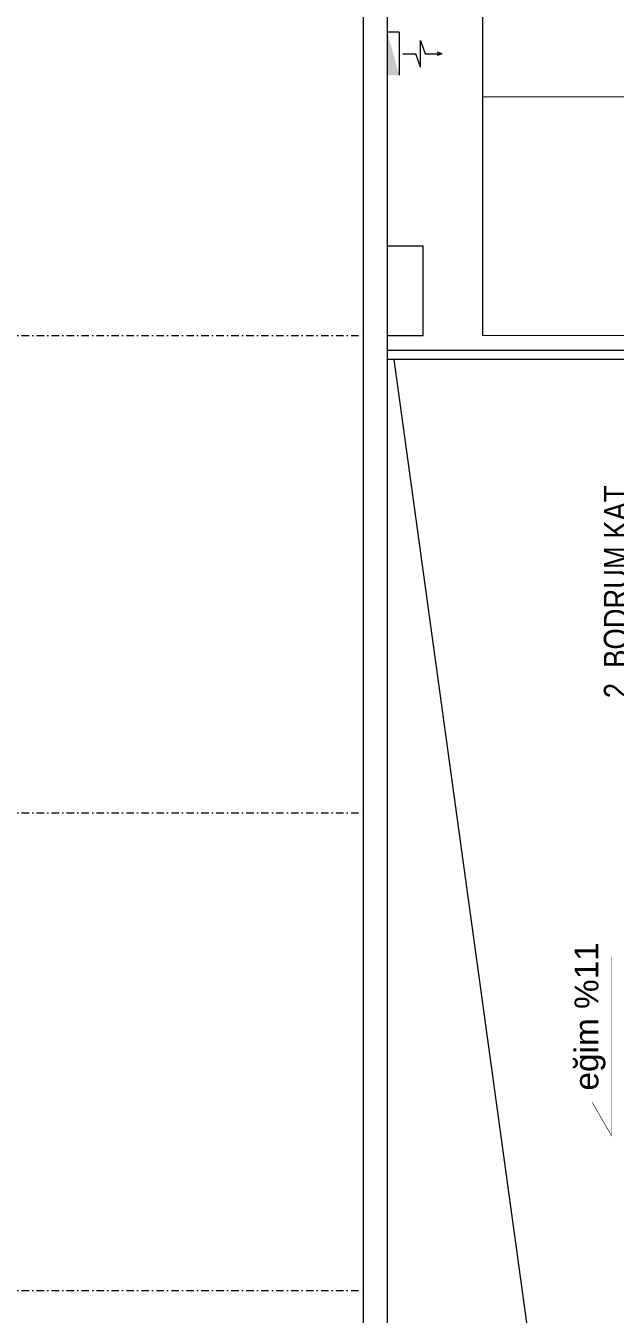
# Model space of a CAD drawing. Header units: metres. Extents: x -19121 to 152404, y -12107 to 29421.
# Drawn here: x 55434 to 56422, y 2400 to 4559 of the extents above; entities that cross this region are included whole.
import ezdxf
from ezdxf.enums import TextEntityAlignment as Align

# ---------------------------------------------------------------- set-up
doc = ezdxf.new("R2010")
doc.units = ezdxf.units.M
doc.header["$LTSCALE"] = 50
doc.header["$MEASUREMENT"] = 0
doc.linetypes.add('DASHDOT2', pattern=[0.5, 0.25, -0.125, 0, -0.125])
doc.linetypes.add('HIDDEN', pattern=[0.375, 0.25, -0.125])
doc.layers.get('0').update_dxf_attribs({"color": 9, "lineweight": 9})
for name, color, linetype, lineweight in [('00', 9, 'Continuous', 9), ('01', 9, 'Continuous', 9), ('05', 9, 'Continuous', 9), ('06D', 9, 'Continuous', 9), ('21', 9, 'Continuous', 9), ('24', 9, 'DASHDOT2', 9), ('32-ekipman', 9, 'Continuous', 9)]:
    doc.layers.add(name, color=color, linetype=linetype, lineweight=lineweight)
doc.styles.add('Arial', font='arial.ttf', dxfattribs={"height": 2.5})
doc.styles.add('MuuM_TEXT-ITALIC', font='ARIALNI.TTF')
doc.styles.add('MuuM_TEXT-STANDART', font='ARIALN.TTF')

# ---------------------------------------------------------------- blocks, each defined once
blk = doc.blocks.new('p-akslar_yeni')
at = {"layer": '24'}
for points in [[(-2190, -4535), (6415, -4535)], [(-2190, -5335), (6415, -5335)], [(-2190, -6135), (6415, -6135)]]:
    blk.add_lwpolyline(points, dxfattribs=at)
blk = doc.blocks.new('1.bod.mimari.elk')
at = {"layer": '01'}
blk.add_lwpolyline([(40, -8750), (0, -8750), (0, -2950), (40, -2950), (40, -8750), (40, -8750)], close=True, dxfattribs=at)
blk = doc.blocks.new('p-işyeri')
at = {"color": 0, "const_width": 2}
blk.add_lwpolyline([(200, 0), (200, 700), (-200, 700), (-200, 0)], close=True, dxfattribs=at)
blk = doc.blocks.new('0_slopearrow')
at = {"const_width": 0.05}
blk.add_lwpolyline([(11.21, 0), (-3.79, 0), (-1, 1.61)], dxfattribs=at)
at = {"style": 'Arial'}
blk.add_attdef('EGIM', text='', height=2, dxfattribs=at).set_placement((0, 0.5), align=Align.BOTTOM_LEFT)
at = {"style": 'MuuM_TEXT-ITALIC'}
blk.add_attdef('SLOPE', text='', height=2, dxfattribs=at).set_placement((0, -0.5), align=Align.TOP_LEFT)
blk = doc.blocks.new('YD-72-20')
at = {"linetype": 'Continuous'}
for p, q in [((0, 0.714), (-0.028, 0.634)), ((0, 0.714), (0.028, 0.634)), ((0, 0.434), (0, 0.714)), ((0.225, 0.355), (0, 0.434)), ((-0.225, 0.355), (0.225, 0.355)), ((-0.225, 0.355), (0, 0.276)), ((0, 0.058), (0, 0.276)), ((0.36, 0), (-0.36, 0)), ((0.36, 0), (0.36, -0.2))]:
    blk.add_line(p, q, dxfattribs=at)
blk.add_solid([(0.36, -0.2), (-0.36, 0), (-0.36, -0.2)])
blk = doc.blocks.new('b1 yan.dol')
at = {"xscale": -100, "yscale": 100, "zscale": 100, "rotation": 270}
blk.add_blockref('YD-72-20', (56060, -14999.3), dxfattribs=at)
blk = doc.blocks.new('p-birim')
blk.add_lwpolyline([(0, 0), (1, 0), (1, 1), (0, 1)], close=True)
blk = doc.blocks.new('1.bod.mimari1.elk')
at = {"layer": '00'}
for points in [[(860, -4615), (40, -4615)], [(860, -4630), (40, -4630)]]:
    blk.add_lwpolyline(points, dxfattribs=at)
at = {"layer": '06D'}
blk.add_lwpolyline([(51.02, -4630), (491.81, -7830), (851.02, -4630)], dxfattribs=at)
at = {"layer": '05', "xscale": 60.00000000000003, "yscale": 150}
blk.add_blockref('p-birim', (40, -4590), dxfattribs=at)
at = {"layer": '06D', "color": 89, "linetype": 'HIDDEN', "true_color": 0x2e4d23, "rotation": 90}
for p in [(900, -3990), (900, -4390)]:
    blk.add_blockref('p-işyeri', p, dxfattribs=at)
at = {"layer": '21'}
ref = blk.add_blockref('0_slopearrow', (415.91, -5855.18), dxfattribs=dict(at, xscale=20, yscale=20, zscale=20, rotation=90))
ref.add_attrib('EGIM', 'eğim %11', dxfattribs={"layer": '0', "height": 40, "rotation": 90, "style": 'Arial'}).set_placement((405.91, -5855.18), align=Align.BOTTOM_LEFT)
at = {"layer": '32-ekipman'}
blk.add_blockref('b1 yan.dol', (-56000, 10881.42), dxfattribs=at)
at = {"layer": '21', "insert": (403.05, -4841.33), "char_height": 40, "width": 1672.7261, "attachment_point": 3, "rotation": 90, "style": 'MuuM_TEXT-STANDART'}
blk.add_mtext('2. BODRUM KAT\\P(OTOPARK \\PBOYA Y.PARÇA)', dxfattribs=at)

msp = doc.modelspace()

# ---------------------------------------------------------------- block references
at = {"layer": '06D'}
for name in ['1.bod.mimari.elk', '1.bod.mimari1.elk']:
    msp.add_blockref(name, (56000, 8630), dxfattribs=at)
at = {"layer": '24'}
msp.add_blockref('p-akslar_yeni', (49585, 8575), dxfattribs=at)

doc.saveas('drawing.dxf')
